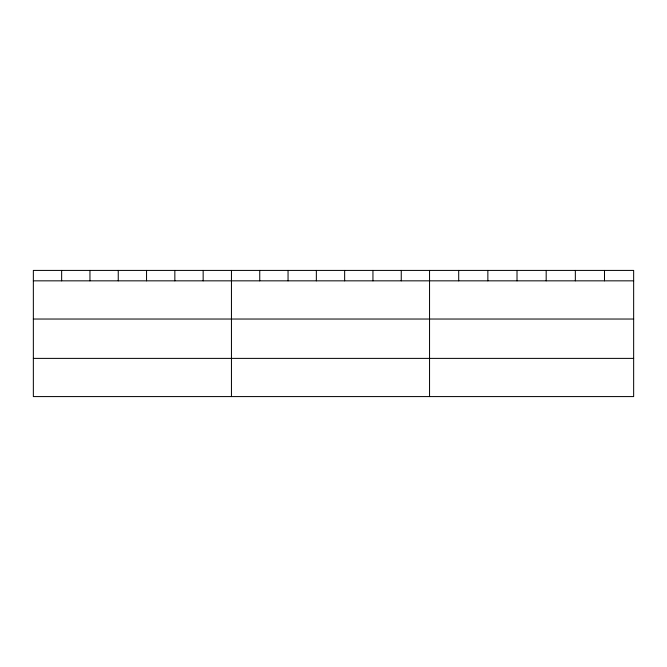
<?xml version="1.0" encoding="UTF-8"?>
<svg xmlns="http://www.w3.org/2000/svg" width="667" height="667" viewBox="0 0 667 667"><rect width="100%" height="100%" fill="white"/><g stroke="black" fill="none" stroke-linecap="round" stroke-linejoin="round"><path stroke-width="1" d="M633.65 280.84L633.65 396.582L33.35 396.582L33.35 270.418L633.65 270.418L633.65 280.84L33.35 280.84M33.35 319.034L633.65 319.034M33.35 358.387L633.65 358.387M604.494 270.418L604.494 280.84M575.338 270.418L575.338 280.84M546.181 270.418L546.181 280.84M517.017 270.418L517.017 280.84M487.86 270.418L487.86 280.84M458.704 270.418L458.704 280.84M429.548 270.418L429.548 396.582M401.251 270.418L401.251 280.84M372.945 270.418L372.945 280.84M344.647 270.418L344.647 280.84M316.35 270.418L316.35 280.84M288.052 270.418L288.052 280.84M259.746 270.418L259.746 280.84M231.449 270.418L231.449 396.582M203.152 270.418L203.152 280.84M174.846 270.418L174.846 280.84M146.548 270.418L146.548 280.84M118.251 270.418L118.251 280.84M89.953 270.418L89.953 280.84M61.647 270.418L61.647 280.84"/></g></svg>
